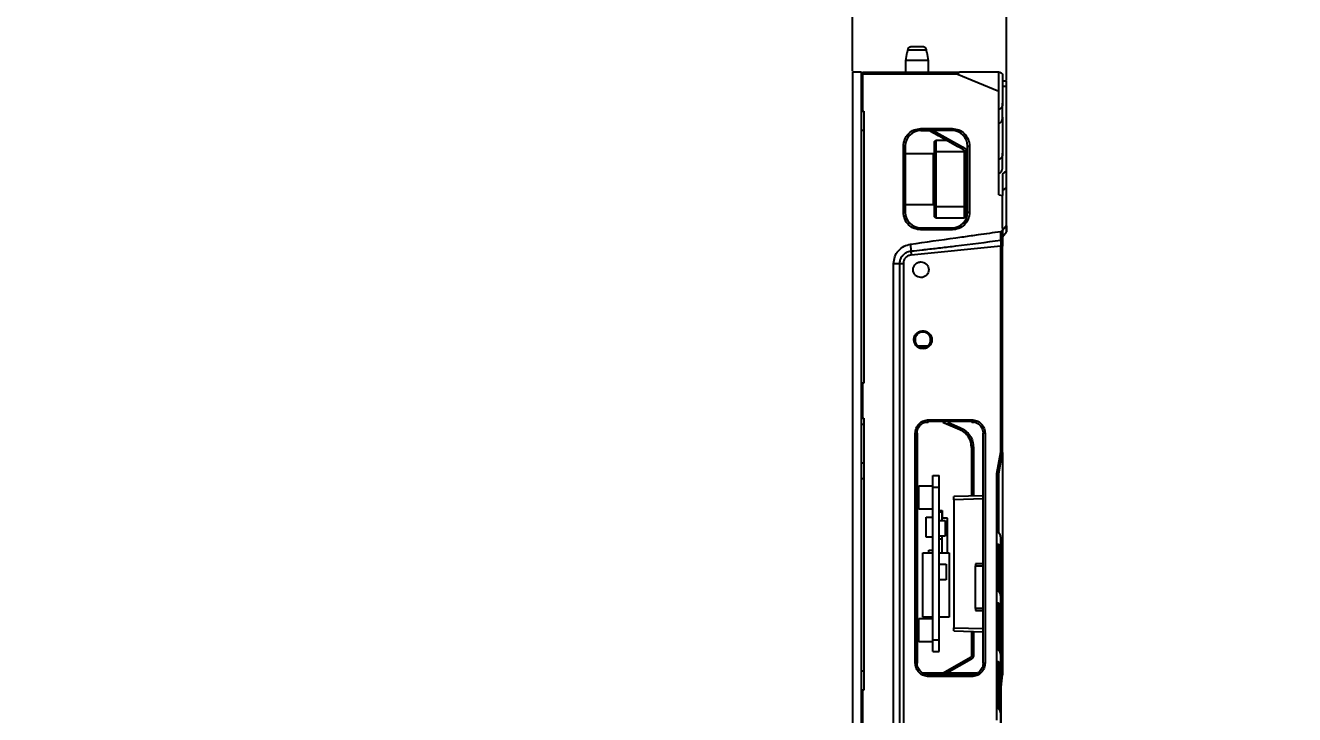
# Model space of a CAD drawing. Header units: millimetres. Extents: x 620 to 19791, y 2539 to 6969.
# Drawn here: x 5232.6 to 5558.6, y 3660.7 to 3837.7 of the extents above; entities that cross this region are included whole.
import ezdxf

# ---------------------------------------------------------------- set-up
doc = ezdxf.new("R2010")
doc.units = ezdxf.units.MM
doc.styles.get("Standard").update_dxf_attribs({"font": 'arial.ttf'})
doc.dimstyles.new('缩小5倍', dxfattribs={"dimtxt": 40, "dimasz": 20, "dimexe": 1, "dimexo": 0.2, "dimgap": 0, "dimtad": 1, "dimtoh": 1, "dimdec": 1, "dimzin": 9, "dimdsep": 46, "dimtxsty": 'Standard', "dimblk": '_FILLED', "dimcen": 0.2, "dimclrd": 256, "dimclre": 256, "dimclrt": 256, "dimadec": 1, "dimazin": 2, "dimtfac": 1, "dimtdec": 1, "dimtofl": 0, "dimtmove": 0, "dimatfit": 3, "dimldrblk": '_FILLED', "dimfxl": 1, "dimtolj": 1, "dimtzin": 0, "dimarcsym": 0})

# ---------------------------------------------------------------- blocks, each defined once
blk = doc.blocks.new('_FILLED')
at = {"color": 0, "linetype": 'ByBlock'}
blk.add_solid([(0, 0), (-1, 0.15), (-1, -0.15)], dxfattribs=at)
blk = doc.blocks.new('*D184')
at = {"lineweight": -2, "transparency": 16777216}
for p, q in [((5080.09, 3825.9), (5080.09, 3853.5)), ((5100.09, 3852.5), (5210.09, 3852.5)), ((5230.09, 3825.9), (5230.09, 3853.5))]:
    blk.add_line(p, q, dxfattribs=at)
at = {"layer": 'Defpoints', "color": 0, "transparency": 16777216}
for p in [(5230.09, 3852.5), (5080.09, 3825.7), (5230.09, 3825.7)]:
    blk.add_point(p, dxfattribs=at)
at = {"lineweight": -2, "transparency": 16777216, "xscale": 20, "yscale": 20, "zscale": 20, "rotation": 180}
blk.add_blockref('_FILLED', (5080.09, 3852.5), dxfattribs=at)
at = {"lineweight": -2, "transparency": 16777216, "xscale": 20, "yscale": 20, "zscale": 20}
blk.add_blockref('_FILLED', (5230.09, 3852.5), dxfattribs=at)
at = {"transparency": 16777216, "insert": (5155.09, 3878.39), "char_height": 40, "attachment_point": 5}
blk.add_mtext('\\A1;150mm [5 7/8"]', dxfattribs=at)
blk = doc.blocks.new('*D202')
at = {"lineweight": -2, "transparency": 16777216}
for p, q in [((5445.02, 3825.9), (5445.02, 3919.15)), ((5484.62, 3823.56), (5484.62, 3919.15)), ((5425.02, 3918.15), (5405.02, 3918.15)), ((5504.62, 3918.15), (5524.62, 3918.15))]:
    blk.add_line(p, q, dxfattribs=at)
at = {"layer": 'Defpoints', "color": 0, "transparency": 16777216}
for p in [(5484.62, 3918.15), (5445.02, 3825.7), (5484.62, 3823.36)]:
    blk.add_point(p, dxfattribs=at)
at = {"lineweight": -2, "transparency": 16777216, "xscale": 20, "yscale": 20, "zscale": 20}
blk.add_blockref('_FILLED', (5445.02, 3918.15), dxfattribs=at)
at = {"lineweight": -2, "transparency": 16777216, "xscale": 20, "yscale": 20, "zscale": 20, "rotation": 180}
blk.add_blockref('_FILLED', (5484.62, 3918.15), dxfattribs=at)
at = {"transparency": 16777216, "insert": (5464.82, 3944.05), "char_height": 40, "attachment_point": 5}
blk.add_mtext('\\A1;39.6mm [1 1/2"]', dxfattribs=at)

msp = doc.modelspace()

# ---------------------------------------------------------------- linework, layer by layer
at = {"color": 7, "linetype": 'Continuous', "lineweight": 25}
for p, q in [((5459.17282, 3831.37178), (5459.05489, 3830.70281)), ((5464.06266, 3831.37178), (5459.17282, 3831.37178)), ((5464.18058, 3830.70281), (5464.06266, 3831.37178)), ((5458.9856, 3830.70281), (5458.64274, 3828.7028)), ((5458.64274, 3828.7028), (5458.64274, 3825.70281)), ((5464.59274, 3828.7028), (5458.64274, 3828.7028)), ((5458.9856, 3830.70281), (5459.05489, 3830.70281)), ((5464.18058, 3830.70281), (5464.24988, 3830.70281)), ((5464.59274, 3828.7028), (5464.24988, 3830.70281)), ((5464.59274, 3825.70281), (5464.59274, 3828.7028)), ((5445.01774, 3825.70281), (5445.01774, 3656.95281)), ((5447.31774, 3825.70281), (5445.01774, 3825.70281)), ((5447.31774, 3656.95281), (5447.31774, 3825.70281)), ((5447.31774, 3824.77282), (5447.61774, 3824.77282)), ((5447.61774, 3825.70281), (5472.49274, 3825.70281)), ((5447.61774, 3825.70281), (5447.61774, 3825.20281)), ((5447.61774, 3825.20281), (5447.61774, 3815.70281)), ((5471.81774, 3825.20281), (5447.61774, 3825.20281)), ((5466.61767, 3825.70281), (5466.60623, 3825.70991)), ((5472.49274, 3825.70281), (5471.81774, 3825.20281)), ((5482.61774, 3820.7028), (5471.81774, 3825.20281)), ((5482.61774, 3825.70281), (5472.49274, 3825.70281)), ((5482.61774, 3820.7028), (5482.61774, 3825.70281)), ((5483.61774, 3824.70281), (5483.61774, 3817.70108)), ((5447.31774, 3822.2728), (5447.61774, 3822.2728)), ((5484.61774, 3823.36372), (5483.61774, 3823.41613)), ((5483.61774, 3823.41613), (5484.61774, 3823.36372)), ((5484.61774, 3800.3603), (5484.61774, 3821.97913)), ((5482.61774, 3816.13141), (5482.61774, 3820.7028)), ((5447.31774, 3816.77282), (5447.61774, 3816.77282)), ((5447.61774, 3815.70281), (5447.91774, 3815.70281)), ((5447.91774, 3815.70281), (5447.91774, 3745.82781)), ((5482.61774, 3812.5952), (5482.61774, 3816.13141)), ((5483.61774, 3814.16489), (5483.61774, 3817.70108)), ((5482.61774, 3803.28941), (5482.61774, 3812.5952)), ((5483.61774, 3814.16489), (5483.61774, 3804.8591)), ((5447.31774, 3810.8278), (5447.91774, 3810.8278)), ((5462.61782, 3811.20281), (5470.61766, 3811.20281)), ((5462.61792, 3810.70281), (5462.61782, 3811.20281)), ((5470.61749, 3810.70281), (5462.61792, 3810.70281)), ((5462.61798, 3810.7028), (5464.83282, 3810.7028)), ((5466.11774, 3807.90281), (5466.41774, 3808.20282)), ((5466.41774, 3808.20282), (5466.41774, 3805.20281)), ((5466.41774, 3808.20282), (5469.2671, 3808.20282)), ((5470.61758, 3810.70281), (5470.61758, 3811.20281)), ((5458.61774, 3806.70294), (5458.11774, 3806.70294)), ((5458.11774, 3789.70282), (5458.11774, 3806.70281)), ((5458.61774, 3806.70306), (5458.61774, 3789.70265)), ((5466.11774, 3805.20281), (5466.11774, 3807.90281)), ((5466.11774, 3805.20281), (5466.41774, 3805.20281)), ((5466.11774, 3791.20281), (5466.11774, 3805.20281)), ((5466.41774, 3805.20281), (5466.41774, 3791.20281)), ((5473.81774, 3805.20281), (5466.41774, 3805.20281)), ((5473.04209, 3806.05778), (5474.11774, 3805.2359)), ((5473.81774, 3805.20281), (5473.81774, 3805.47192)), ((5473.81774, 3791.20281), (5473.81774, 3805.20281)), ((5474.11774, 3805.20281), (5473.81774, 3805.20281)), ((5474.61774, 3805.49332), (5474.11648, 3805.48019)), ((5474.61774, 3789.70264), (5474.61774, 3806.70306)), ((5474.61774, 3806.70306), (5475.11774, 3806.70288)), ((5475.11774, 3806.70288), (5475.11774, 3789.70282)), ((5465.81774, 3804.70282), (5458.61774, 3804.70282)), ((5466.11774, 3804.40281), (5465.81774, 3804.70282)), ((5465.81774, 3791.7028), (5465.81774, 3804.70282)), ((5482.61771, 3799.7532), (5482.61774, 3803.28941)), ((5483.61774, 3801.32289), (5483.61774, 3804.8591)), ((5474.61648, 3798.76733), (5474.61774, 3798.76725)), ((5482.61774, 3794.16972), (5482.61771, 3799.7532)), ((5483.61774, 3799.51115), (5484.61774, 3800.3603)), ((5483.61774, 3799.51115), (5483.61774, 3794.0069)), ((5474.61774, 3795.88836), (5474.61478, 3795.88821)), ((5483.61774, 3795.18626), (5484.61774, 3796.03544)), ((5484.61774, 3786.38772), (5484.61774, 3796.03544)), ((5465.81774, 3791.7028), (5466.11774, 3792.00281)), ((5474.11774, 3794.87529), (5474.14728, 3794.82442)), ((5482.61774, 3794.16972), (5483.61774, 3794.0069)), ((5483.61771, 3785.58118), (5483.61774, 3794.0069)), ((5458.61774, 3789.70265), (5458.11774, 3789.70282)), ((5458.61774, 3791.7028), (5465.81774, 3791.7028)), ((5466.11774, 3791.20281), (5466.41774, 3791.20281)), ((5466.11774, 3788.50281), (5466.11774, 3791.20281)), ((5466.41774, 3791.20281), (5473.81774, 3791.20281)), ((5466.41774, 3791.20281), (5466.41774, 3788.2028)), ((5474.11774, 3791.20281), (5473.81774, 3791.20281)), ((5473.81774, 3788.2028), (5473.81774, 3791.20281)), ((5474.11648, 3790.92543), (5474.61774, 3790.9123)), ((5474.11774, 3790.9254), (5474.11774, 3788.50281)), ((5474.61478, 3790.51742), (5474.61774, 3790.51725)), ((5474.61774, 3789.70273), (5475.11774, 3789.70273)), ((5462.61782, 3785.70281), (5462.61774, 3785.20281)), ((5462.61782, 3785.70281), (5470.61766, 3785.70281)), ((5466.41774, 3788.2028), (5466.11774, 3788.50281)), ((5473.81774, 3788.2028), (5466.41774, 3788.2028)), ((5470.61774, 3785.20281), (5470.61766, 3785.70281)), ((5474.11774, 3788.50281), (5473.81774, 3788.2028)), ((5483.61774, 3785.11844), (5484.61774, 3786.38772)), ((5483.61774, 3785.58118), (5483.61774, 3782.8484)), ((5470.61774, 3785.20281), (5462.61774, 3785.20281)), ((5483.17324, 3782.54299), (5483.16078, 3784.77913)), ((5483.60239, 3783.40678), (5484.61811, 3784.69601)), ((5484.61811, 3784.69601), (5484.6337, 3784.7158)), ((5459.922, 3781.51295), (5460.04784, 3779.74356)), ((5483.1439, 3781.0017), (5460.11423, 3778.70381)), ((5483.1439, 3728.15472), (5483.1439, 3781.0017)), ((5483.61774, 3728.00372), (5483.61774, 3781.00174)), ((5455.61773, 3537.34374), (5455.61774, 3776.56188)), ((5455.61774, 3776.56188), (5457.19628, 3776.5618)), ((5457.19628, 3776.5618), (5458.10893, 3776.56182)), ((5457.19628, 3537.34382), (5457.19628, 3776.5618)), ((5458.10893, 3776.56182), (5458.10893, 3537.34381)), ((5463.11774, 3758.95281), (5463.13342, 3759.25249)), ((5461.83227, 3755.44781), (5464.40459, 3755.44781)), ((5463.13342, 3754.65314), (5463.11774, 3754.95281)), ((5447.31774, 3744.07781), (5447.61774, 3744.07781)), ((5447.61774, 3745.82781), (5447.61774, 3736.82781)), ((5447.91774, 3745.82781), (5447.61774, 3745.82781)), ((5447.31774, 3738.57781), (5447.61774, 3738.57781)), ((5447.61774, 3736.82781), (5447.91774, 3736.82781)), ((5447.91774, 3736.82781), (5447.91774, 3666.95281)), ((5464.64469, 3736.42712), (5464.61794, 3735.95283)), ((5464.6447, 3736.42704), (5475.64095, 3736.42717)), ((5475.61754, 3735.9528), (5475.64094, 3736.42723)), ((5447.31774, 3735.32781), (5447.91774, 3735.32781)), ((5463.76681, 3735.82781), (5464.49546, 3735.82781)), ((5475.61755, 3735.95281), (5464.61795, 3735.95281)), ((5468.25341, 3735.82781), (5472.62261, 3733.91539)), ((5468.62226, 3735.67018), (5472.62262, 3733.92209)), ((5475.74003, 3735.82781), (5476.24536, 3735.82781)), ((5461.16803, 3673.95312), (5461.16794, 3732.95265)), ((5461.61773, 3732.95302), (5461.16802, 3732.95265)), ((5461.61774, 3732.95302), (5461.61774, 3673.95261)), ((5461.61776, 3673.95261), (5461.61775, 3732.95302)), ((5475.36876, 3730.90004), (5475.61774, 3729.34103)), ((5479.11703, 3732.95241), (5478.61772, 3732.95302)), ((5478.61774, 3673.95261), (5478.61774, 3732.95302)), ((5479.11712, 3732.95241), (5479.11721, 3673.95318)), ((5475.61774, 3729.34103), (5475.61774, 3716.82188)), ((5482.14521, 3722.66066), (5483.1439, 3728.15472)), ((5482.59974, 3722.61068), (5483.59974, 3728.11189)), ((5483.61774, 3728.00372), (5483.61774, 3670.95281)), ((5447.31774, 3725.32781), (5447.91774, 3725.32781)), ((5447.31774, 3721.32781), (5447.91774, 3721.32781)), ((5465.66774, 3722.15281), (5467.26774, 3722.15281)), ((5465.66774, 3719.15281), (5465.66774, 3722.15281)), ((5467.26774, 3719.15281), (5467.26774, 3722.15281)), ((5482.1549, 3707.52471), (5482.14521, 3722.66066)), ((5482.61774, 3707.41801), (5482.61774, 3722.50249)), ((5462.06774, 3719.45281), (5465.66774, 3719.45281)), ((5462.06774, 3713.45281), (5462.06774, 3719.45281)), ((5465.66774, 3719.15281), (5467.26774, 3719.15281)), ((5465.66774, 3679.95281), (5465.66774, 3719.15281)), ((5467.26774, 3679.95281), (5467.26774, 3719.15281)), ((5478.61774, 3716.90044), (5471.06774, 3716.70273)), ((5471.06774, 3715.90301), (5471.06774, 3683.00261)), ((5465.66774, 3713.45281), (5462.06774, 3713.45281)), ((5463.96774, 3711.39281), (5465.66774, 3711.39281)), ((5463.96774, 3706.25281), (5463.96774, 3711.39281)), ((5467.26774, 3713.15281), (5468.11774, 3713.15281)), ((5467.26774, 3712.75281), (5467.96774, 3712.75281)), ((5467.26774, 3710.55281), (5468.86774, 3710.55281)), ((5467.96774, 3712.75281), (5467.96774, 3710.55281)), ((5469.46774, 3711.15281), (5467.96774, 3711.15281)), ((5468.11774, 3713.15281), (5468.11774, 3711.15281)), ((5468.86774, 3710.55281), (5468.86774, 3706.55281)), ((5469.46774, 3702.25281), (5469.46774, 3711.15281)), ((5482.15695, 3704.54591), (5482.1549, 3707.52471)), ((5465.66774, 3706.25281), (5463.96774, 3706.25281)), ((5468.86774, 3706.55281), (5467.26774, 3706.55281)), ((5467.96774, 3705.75281), (5467.26774, 3705.75281)), ((5467.96774, 3706.55281), (5467.96774, 3705.75281)), ((5467.96774, 3705.75281), (5467.96774, 3702.25281)), ((5482.15557, 3692.44938), (5482.15695, 3704.54591)), ((5483.11774, 3703.2911), (5483.11774, 3706.26895)), ((5463.07774, 3702.25281), (5465.66774, 3702.25281)), ((5463.07774, 3685.75281), (5463.07774, 3702.25281)), ((5464.66774, 3702.95281), (5465.66774, 3702.95281)), ((5464.66774, 3702.25281), (5464.66774, 3702.95281)), ((5467.26774, 3702.25281), (5469.86774, 3702.25281)), ((5469.86774, 3702.25281), (5469.86774, 3685.75281)), ((5482.61774, 3692.34263), (5482.61774, 3703.70479)), ((5483.08681, 3703.49457), (5483.11774, 3703.2911)), ((5483.10395, 3703.25189), (5483.10489, 3703.37562)), ((5483.11774, 3703.2911), (5483.11774, 3691.19356)), ((5467.26774, 3699.35281), (5469.06774, 3699.35281)), ((5469.06774, 3699.35281), (5469.06774, 3695.35281)), ((5478.61774, 3699.45281), (5476.61774, 3699.45281)), ((5476.61774, 3687.95281), (5476.61774, 3698.95281)), ((5469.06774, 3695.35281), (5467.26774, 3695.35281)), ((5482.15696, 3689.47052), (5482.15557, 3692.44938)), ((5483.11774, 3688.21571), (5483.11774, 3691.19356)), ((5482.15557, 3677.37399), (5482.15696, 3689.47052)), ((5482.61774, 3677.26724), (5482.61774, 3688.6294)), ((5483.08745, 3688.41501), (5483.11774, 3688.21571)), ((5483.10384, 3688.16646), (5483.10512, 3688.29874)), ((5483.11774, 3688.21571), (5483.11774, 3676.11818)), ((5462.06774, 3685.41281), (5465.66774, 3685.41281)), ((5462.06774, 3679.41281), (5462.06774, 3685.41281)), ((5465.66774, 3685.75281), (5463.07774, 3685.75281)), ((5469.86774, 3685.75281), (5467.26774, 3685.75281)), ((5476.61774, 3687.45281), (5478.61774, 3687.45281)), ((5471.06774, 3682.20289), (5478.61774, 3682.00518)), ((5475.61774, 3682.08374), (5475.61774, 3675.83529)), ((5465.66774, 3679.41281), (5462.06774, 3679.41281)), ((5465.66774, 3679.95281), (5467.26774, 3679.95281)), ((5465.66774, 3676.95281), (5465.66774, 3679.95281)), ((5467.26774, 3676.95281), (5467.26774, 3679.95281)), ((5465.66774, 3676.95281), (5467.26774, 3676.95281)), ((5475.36774, 3675.40228), (5468.30219, 3671.32298)), ((5482.15696, 3674.39514), (5482.15557, 3677.37399)), ((5483.11774, 3673.14032), (5483.11774, 3676.11818)), ((5447.91774, 3671.82781), (5447.31774, 3671.82781)), ((5461.1681, 3673.95312), (5461.61775, 3673.95261)), ((5476.98801, 3671.32781), (5463.24092, 3671.32781)), ((5478.61773, 3673.95261), (5479.11712, 3673.95318)), ((5482.15557, 3662.29861), (5482.15696, 3674.39514)), ((5482.61774, 3662.19185), (5482.61774, 3673.55401)), ((5483.08745, 3673.33962), (5483.11774, 3673.14032)), ((5483.10384, 3673.09108), (5483.10512, 3673.22335)), ((5483.11774, 3673.14032), (5483.11774, 3658.06486)), ((5464.61783, 3670.95282), (5464.64448, 3670.4784)), ((5464.61783, 3670.95281), (5475.61764, 3670.95281)), ((5475.64043, 3670.47856), (5464.64449, 3670.47847)), ((5475.64042, 3670.4785), (5475.61764, 3670.95279)), ((5483.11774, 3666.95281), (5483.61774, 3670.95281)), ((5447.61774, 3665.88281), (5447.31774, 3665.88281)), ((5447.61774, 3666.95281), (5447.61774, 3657.55281)), ((5447.91774, 3666.95281), (5447.61774, 3666.95281)), ((5482.15696, 3659.31975), (5482.15557, 3662.29861)), ((5483.11774, 3658.06486), (5483.11774, 3661.04192))]:
    msp.add_line(p, q, dxfattribs=at)
at = {"color": 8, "linetype": 'Continuous', "lineweight": 25}
for p, q in [((5484.61774, 3821.97913), (5483.61774, 3822.03151)), ((5465.77363, 3810.70281), (5473.27124, 3806.49407)), ((5469.49637, 3735.82781), (5472.81004, 3734.37974)), ((5476.10461, 3729.34075), (5476.10462, 3716.83463)), ((5478.61774, 3716.10071), (5471.06774, 3715.90301)), ((5482.91774, 3703.18364), (5482.91774, 3692.06515)), ((5476.61774, 3698.95281), (5478.61774, 3698.95281)), ((5478.61774, 3687.95281), (5476.61774, 3687.95281)), ((5482.91774, 3688.10825), (5482.91774, 3676.98977)), ((5471.06774, 3683.00261), (5478.61774, 3682.80491)), ((5476.10464, 3682.07099), (5476.10464, 3675.83529)), ((5475.60465, 3674.96926), (5469.29747, 3671.32781)), ((5482.91774, 3673.03286), (5482.91774, 3661.91438))]:
    msp.add_line(p, q, dxfattribs=at)
at = {"color": 8, "linetype": 'Continuous', "lineweight": 25, "flags": 128}
msp.add_lwpolyline([(5472.62261, 3733.91539), (5472.62261, 3733.91539), (5472.62261, 3733.91581), (5472.62261, 3733.91707), (5472.62261, 3733.91916), (5472.62262, 3733.9221)], dxfattribs=at)
at = {"color": 7, "linetype": 'Continuous', "lineweight": 25, "flags": 128}
for points in [[(5482.91774, 3688.10825), (5482.95675, 3688.11032), (5482.99428, 3688.11643), (5483.02885, 3688.12636), (5483.05916, 3688.13972), (5483.08403, 3688.15601), (5483.10251, 3688.17459), (5483.11389, 3688.19475), (5483.11774, 3688.21571)], [(5482.91774, 3673.03286), (5482.95675, 3673.03493), (5482.99428, 3673.04104), (5483.02885, 3673.05097), (5483.05916, 3673.06434), (5483.08403, 3673.08062), (5483.10251, 3673.0992), (5483.11389, 3673.11936), (5483.11774, 3673.14032)]]:
    msp.add_lwpolyline(points, dxfattribs=at)
at = {"color": 7, "linetype": 'Continuous', "lineweight": 25}
for centre, radius, start, end in [((5462.61774, 3806.70281), 4, 89.9974178, 179.9964837), ((5470.61774, 3806.70281), 4, 0.0035485, 90.0035428), ((5462.61774, 3789.70281), 4, 180.002186, 270.00117), ((5470.61774, 3789.70281), 4, 269.9988669, 359.9974742), ((5470.61774, 3729.33494), 5, 0, 66.3608275), ((5480.2417, 3677.78762), 5.42636, 206.0773885, 211.2908625)]:
    msp.add_arc(centre, radius, start, end, dxfattribs=at)
for points, knots in [([(5460.20829, 3832.2028), (5460.08336, 3832.19128), (5459.83319, 3832.16821), (5459.50892, 3831.97919), (5459.26781, 3831.7059), (5459.20417, 3831.48207), (5459.17282, 3831.37178)], [0, 0, 0, 0, 0.259321277, 0.519283104, 0.763134147, 1, 1, 1, 1]), ([(5461.59731, 3832.2028), (5461.45308, 3832.2028), (5461.1584, 3832.2028), (5460.75342, 3832.2028), (5460.41353, 3832.2028), (5460.27574, 3832.2028), (5460.20829, 3832.2028)], [0, 0, 0, 0, 0.24471514, 0.499997815, 0.755276202, 1, 1, 1, 1]), ([(5463.02718, 3832.2028), (5462.958, 3832.2028), (5462.8165, 3832.2028), (5462.46534, 3832.2028), (5462.0472, 3832.2028), (5461.74504, 3832.2028), (5461.59731, 3832.2028)], [0, 0, 0, 0, 0.244470671, 0.500001536, 0.755534146, 1, 1, 1, 1]), ([(5464.06266, 3831.37178), (5464.03262, 3831.47869), (5463.97257, 3831.69246), (5463.75328, 3831.95357), (5463.46433, 3832.13494), (5463.20704, 3832.19826), (5463.05937, 3832.20199), (5463.02718, 3832.2028)], [0, 0, 0, 0, 0.229566503, 0.459025253, 0.691715074, 0.932795344, 1, 1, 1, 1]), ([(5482.61774, 3825.70281), (5482.69619, 3825.69744), (5482.84789, 3825.68705), (5483.10898, 3825.58974), (5483.36174, 3825.40147), (5483.57448, 3825.08344), (5483.60253, 3824.83662), (5483.61774, 3824.70281)], [0, 0, 0, 0, 0.1369282853, 0.2647743987, 0.4894425925, 0.7232134371, 1, 1, 1, 1]), ([(5484.61773, 3821.97913), (5484.61787, 3822.16945), (5484.61816, 3822.55794), (5484.61876, 3822.99525), (5484.6182, 3823.30383), (5484.6179, 3823.3435), (5484.61774, 3823.36372)], [0, 0, 0, 0, 0.2353435947, 0.4804022113, 0.7352525165, 1, 1, 1, 1]), ([(5483.61774, 3817.70108), (5483.60609, 3817.51564), (5483.58438, 3817.17), (5483.41231, 3816.69662), (5483.17423, 3816.37476), (5482.94236, 3816.19591), (5482.76907, 3816.13885), (5482.66926, 3816.13394), (5482.61774, 3816.13141)], [0, 0, 0, 0, 0.286632538, 0.534245812, 0.759487662, 0.869904924, 0.932848229, 1, 1, 1, 1]), ([(5482.61774, 3812.5952), (5482.66925, 3812.59773), (5482.76906, 3812.60264), (5482.94235, 3812.65972), (5483.17424, 3812.83854), (5483.41231, 3813.16042), (5483.58438, 3813.6338), (5483.60609, 3813.97945), (5483.61774, 3814.16489)], [0, 0, 0, 0, 0.067143502, 0.130096118, 0.240509507, 0.465750649, 0.713368363, 1, 1, 1, 1]), ([(5458.11774, 3806.70281), (5458.18538, 3807.29248), (5458.32067, 3808.47183), (5459.36131, 3809.95929), (5460.84879, 3810.99991), (5462.02814, 3811.13517), (5462.61782, 3811.20281)], [0, 0, 0, 0, 0.250000426, 0.499999963, 0.750000193, 1, 1, 1, 1]), ([(5464.83282, 3810.7028), (5466.00716, 3810.03775), (5468.76034, 3808.47857), (5471.52419, 3806.93839), (5473.10915, 3806.05516)], [0, 0, 0, 0, 0.426538132, 1, 1, 1, 1]), ([(5470.61766, 3811.20281), (5471.20733, 3811.13518), (5472.38667, 3810.99992), (5473.87414, 3809.95932), (5474.91478, 3808.47188), (5475.05009, 3807.29254), (5475.11774, 3806.70288)], [0, 0, 0, 0, 0.249999622, 0.500000032, 0.750000596, 1, 1, 1, 1]), ([(5473.05291, 3806.08691), (5473.04853, 3806.07753), (5473.03952, 3806.05819), (5473.04121, 3806.05791), (5473.04208, 3806.05776)], [0, 0, 0, 0, 0.485122198, 1, 1, 1, 1]), ([(5474.11774, 3798.20281), (5474.11774, 3799.15642), (5474.11774, 3801.06365), (5474.11774, 3803.46915), (5474.11774, 3805.15206), (5474.11774, 3805.37084), (5474.11774, 3805.48022)], [0, 0, 0, 0, 0.250000478, 0.500000226, 0.750001065, 1, 1, 1, 1]), ([(5474.40629, 3801.5874), (5474.38171, 3801.62974), (5474.28543, 3801.79555), (5474.18931, 3801.96136), (5474.11774, 3802.08483)], [0, 0, 0, 0, 0.255346856, 1, 1, 1, 1]), ([(5483.61774, 3804.8591), (5483.60609, 3804.67365), (5483.58438, 3804.32801), (5483.41231, 3803.85463), (5483.17423, 3803.53277), (5482.94236, 3803.35391), (5482.76907, 3803.29685), (5482.66926, 3803.29194), (5482.61774, 3803.28941)], [0, 0, 0, 0, 0.286636431, 0.534248354, 0.759488975, 0.869905634, 0.932848596, 1, 1, 1, 1]), ([(5482.61771, 3799.7532), (5482.67717, 3799.75822), (5482.80098, 3799.76868), (5482.9781, 3799.85004), (5483.14514, 3799.97827), (5483.36026, 3800.23354), (5483.56935, 3800.68766), (5483.60027, 3801.09355), (5483.61774, 3801.32289)], [0, 0, 0, 0, 0.077560592, 0.16149039, 0.258161526, 0.371518985, 0.644887044, 1, 1, 1, 1]), ([(5484.61774, 3796.03544), (5484.61699, 3796.21221), (5484.61555, 3796.55245), (5484.61888, 3797.2892), (5484.61771, 3798.21578), (5484.61632, 3799.32759), (5484.61725, 3800.00677), (5484.61774, 3800.3603)], [0, 0, 0, 0, 0.131235659, 0.252598739, 0.489447784, 0.734240834, 1, 1, 1, 1]), ([(5474.11774, 3798.20281), (5474.11774, 3797.2492), (5474.11774, 3795.34197), (5474.11774, 3792.93647), (5474.11774, 3791.25356), (5474.11774, 3791.03478), (5474.11774, 3790.9254)], [0, 0, 0, 0, 0.250000478, 0.500000226, 0.750001065, 1, 1, 1, 1]), ([(5462.61774, 3785.20281), (5462.02807, 3785.27045), (5460.84873, 3785.40573), (5459.36129, 3786.44637), (5458.32066, 3787.93381), (5458.18538, 3789.11315), (5458.11774, 3789.70282)], [0, 0, 0, 0, 0.249999532, 0.500000325, 0.749999169, 1, 1, 1, 1]), ([(5475.11774, 3789.70282), (5475.0501, 3789.11315), (5474.91482, 3787.93381), (5473.87418, 3786.44637), (5472.38674, 3785.40573), (5471.20741, 3785.27045), (5470.61774, 3785.20281)], [0, 0, 0, 0, 0.2500008216, 0.4999995826, 0.7500004776, 1, 1, 1, 1]), ([(5483.61771, 3785.58118), (5483.61132, 3785.48651), (5483.59905, 3785.30503), (5483.50945, 3785.05715), (5483.38781, 3784.89145), (5483.26352, 3784.80358), (5483.19422, 3784.78715), (5483.16077, 3784.77922)], [0, 0, 0, 0, 0.286045433, 0.548341367, 0.786212343, 0.896820232, 1, 1, 1, 1]), ([(5484.61607, 3784.69756), (5484.6167, 3784.72508), (5484.61803, 3784.78333), (5484.61731, 3785.34774), (5484.61758, 3786.01052), (5484.61774, 3786.38772)], [0, 0, 0, 0, 0.278328146, 0.589270569, 1, 1, 1, 1]), ([(5484.61774, 3786.21271), (5484.61774, 3786.0973), (5484.61774, 3785.68376), (5484.61774, 3785.2371), (5484.61774, 3784.78456), (5484.61774, 3784.72303), (5484.61774, 3784.69306)], [0, 0, 0, 0, 0.12264037, 0.439444214, 0.726975561, 1, 1, 1, 1]), ([(5459.92198, 3781.51306), (5463.8228, 3782.06012), (5468.38659, 3782.70016), (5474.21695, 3783.51945), (5478.06216, 3784.0628), (5481.24484, 3784.51), (5483.16077, 3784.77922)], [0, 0, 0, 0, 0.503553296, 0.589135096, 0.752664729, 1, 1, 1, 1]), ([(5460.04784, 3779.74356), (5460.04796, 3779.74357), (5460.04914, 3779.74369), (5460.05336, 3779.74411), (5460.06901, 3779.74573), (5460.12897, 3779.75178), (5461.08974, 3779.84991), (5462.36861, 3779.99019), (5464.2361, 3780.19903), (5466.47133, 3780.45463), (5469.03313, 3780.75709), (5474.81509, 3781.45707), (5479.32238, 3782.04266), (5483.17324, 3782.54296)], [0, 0, 0, 0, 0.000015991, 0.000153242, 0.000544982, 0.002044226, 0.00791289, 0.124947186, 0.167715804, 0.249926859, 0.414691508, 0.499933892, 1, 1, 1, 1]), ([(5483.17324, 3782.54299), (5483.16949, 3782.30792), (5483.162, 3781.83758), (5483.14994, 3781.28041), (5483.1439, 3781.0017)], [0, 0, 0, 0, 0.499779777, 1, 1, 1, 1]), ([(5483.61773, 3782.8484), (5483.61183, 3782.81203), (5483.59963, 3782.73691), (5483.49817, 3782.63833), (5483.34996, 3782.56638), (5483.23068, 3782.55059), (5483.17324, 3782.54299)], [0, 0, 0, 0, 0.243400641, 0.502689567, 0.760511315, 1, 1, 1, 1]), ([(5483.61774, 3782.8484), (5483.61774, 3782.56668), (5483.61774, 3782.00272), (5483.61774, 3781.33561), (5483.61774, 3781.00174)], [0, 0, 0, 0, 0.499537879, 1, 1, 1, 1]), ([(5455.61774, 3776.56188), (5455.67602, 3777.13897), (5455.79653, 3778.33215), (5456.76626, 3779.90994), (5458.1938, 3781.08974), (5459.35862, 3781.37507), (5459.92198, 3781.51306)], [0, 0, 0, 0, 0.241826008, 0.500000331, 0.758173552, 1, 1, 1, 1]), ([(5457.19629, 3776.5618), (5457.20797, 3776.77038), (5457.22355, 3777.04841), (5457.31585, 3777.43786), (5457.4851, 3777.97527), (5457.75952, 3778.4032), (5458.00769, 3778.68466), (5458.01684, 3778.69503), (5458.05071, 3778.73298), (5458.31232, 3779.01313), (5458.93737, 3779.49955), (5459.65861, 3779.65803), (5460.04784, 3779.74355)], [0, 0, 0, 0, 0.1340610491, 0.1786974489, 0.2573395495, 0.4964771148, 0.4967586009, 0.4990285392, 0.5053835683, 0.5295176295, 0.74610043, 1, 1, 1, 1]), ([(5460.04784, 3779.74354), (5460.05688, 3779.57744), (5460.07506, 3779.24319), (5460.10112, 3778.88434), (5460.11423, 3778.70381)], [0, 0, 0, 0, 0.496929237, 1, 1, 1, 1]), ([(5483.61774, 3781.00174), (5483.61073, 3781.00174), (5483.5967, 3781.00174), (5483.48831, 3781.00172), (5483.33255, 3781.00171), (5483.20678, 3781.0017), (5483.1439, 3781.0017)], [0, 0, 0, 0, 0.250004797, 0.499982653, 0.749995143, 1, 1, 1, 1]), ([(5460.11423, 3778.70381), (5459.84983, 3778.65634), (5459.31936, 3778.5611), (5458.66108, 3778.06377), (5458.19907, 3777.37419), (5458.139, 3776.8328), (5458.10893, 3776.56182)], [0, 0, 0, 0, 0.248129822, 0.497845813, 0.748652307, 1, 1, 1, 1]), ([(5462.61776, 3772.95293), (5462.35504, 3772.98303), (5461.83181, 3773.04298), (5461.16864, 3773.50423), (5460.72484, 3774.16116), (5460.56619, 3774.94469), (5460.71881, 3775.72883), (5461.15946, 3776.39841), (5461.71555, 3776.76909), (5462.22001, 3776.93123), (5462.48441, 3776.9455), (5462.61771, 3776.95269)], [0, 0, 0, 0, 0.1254412386, 0.2498302942, 0.3736030967, 0.4984128258, 0.6231395781, 0.7475591488, 0.8732437573, 0.9360892358, 1, 1, 1, 1]), ([(5462.61771, 3776.95269), (5462.88043, 3776.92259), (5463.40367, 3776.86264), (5464.06683, 3776.40139), (5464.51063, 3775.74447), (5464.66929, 3774.96093), (5464.51667, 3774.17679), (5464.07602, 3773.5072), (5463.51992, 3773.13653), (5463.01546, 3772.97439), (5462.75107, 3772.96012), (5462.61776, 3772.95293)], [0, 0, 0, 0, 0.1254408469, 0.2498298055, 0.373602651, 0.4984124261, 0.6231391936, 0.7475597453, 0.8732437976, 0.9360891273, 1, 1, 1, 1]), ([(5463.13344, 3754.65327), (5462.83167, 3754.68807), (5462.22998, 3754.75746), (5461.46608, 3755.28623), (5460.95785, 3756.04326), (5460.77343, 3756.94307), (5460.95061, 3757.84597), (5461.4561, 3758.61062), (5462.22363, 3759.14679), (5462.83008, 3759.21716), (5463.13344, 3759.25236)], [0, 0, 0, 0, 0.125437269, 0.25010645, 0.373815443, 0.498728848, 0.623564866, 0.747927267, 0.87390767, 1, 1, 1, 1]), ([(5463.13344, 3759.25236), (5463.43521, 3759.21756), (5464.0369, 3759.14816), (5464.8008, 3758.61939), (5465.30903, 3757.86237), (5465.49344, 3756.96256), (5465.31627, 3756.05966), (5464.81078, 3755.29501), (5464.04325, 3754.75883), (5463.4368, 3754.68846), (5463.13344, 3754.65327)], [0, 0, 0, 0, 0.125437337, 0.250106642, 0.373815529, 0.49872885, 0.623564786, 0.747927152, 0.873907389, 1, 1, 1, 1]), ([(5463.11774, 3758.95281), (5462.95554, 3758.94142), (5462.6519, 3758.92009), (5462.15811, 3758.73415), (5461.7464, 3758.44229), (5461.43747, 3758.06198), (5461.19463, 3757.5994), (5461.06837, 3756.95819), (5461.19125, 3756.31606), (5461.43219, 3755.85161), (5461.74046, 3755.46853), (5462.15316, 3755.17384), (5462.64941, 3754.98588), (5462.95468, 3754.96432), (5463.11774, 3754.95281)], [0, 0, 0, 0, 0.077572234, 0.145216691, 0.250308177, 0.31515848, 0.378330487, 0.49911235, 0.620074587, 0.683339961, 0.748286517, 0.854006281, 0.922021812, 1, 1, 1, 1]), ([(5463.11774, 3754.95281), (5463.27996, 3754.9642), (5463.58367, 3754.98554), (5464.07771, 3755.17163), (5464.48932, 3755.46357), (5464.79812, 3755.84388), (5465.0409, 3756.3063), (5465.1671, 3756.94757), (5465.04417, 3757.58964), (5464.80332, 3758.05395), (5464.49503, 3758.4371), (5464.08227, 3758.73182), (5463.58597, 3758.91975), (5463.28077, 3758.9413), (5463.11774, 3758.95281)], [0, 0, 0, 0, 0.077581528, 0.145252338, 0.25044579, 0.315143054, 0.378330984, 0.499171334, 0.620075499, 0.683325509, 0.748266069, 0.854043728, 0.92203209, 1, 1, 1, 1]), ([(5461.16794, 3732.95265), (5461.22081, 3733.40129), (5461.32801, 3734.31085), (5462.12735, 3735.47121), (5463.28787, 3736.26916), (5464.19649, 3736.37489), (5464.6447, 3736.42704)], [0, 0, 0, 0, 0.2466029657, 0.4999631068, 0.7533415746, 1, 1, 1, 1]), ([(5475.64095, 3736.42717), (5476.08892, 3736.37494), (5476.99733, 3736.26903), (5478.15785, 3735.47128), (5478.95692, 3734.31062), (5479.06421, 3733.40104), (5479.11712, 3732.95241)], [0, 0, 0, 0, 0.246561122, 0.499975893, 0.753373072, 1, 1, 1, 1]), ([(5461.61774, 3732.95302), (5461.63004, 3733.1593), (5461.65388, 3733.55926), (5461.84121, 3734.13661), (5462.1368, 3734.67938), (5462.64901, 3735.2729), (5463.18382, 3735.61561), (5463.62978, 3735.78729), (5464.0007, 3735.90823), (5464.34896, 3735.93339), (5464.61795, 3735.95281)], [0, 0, 0, 0, 0.131311597, 0.254597772, 0.383488433, 0.523400522, 0.751483845, 0.778361857, 0.828816649, 1, 1, 1, 1]), ([(5472.81004, 3734.37974), (5472.78484, 3734.32161), (5472.73443, 3734.20534), (5472.67249, 3734.05699), (5472.6299, 3733.95011), (5472.62505, 3733.93143), (5472.62262, 3733.92209)], [0, 0, 0, 0, 0.2500027912, 0.4999890409, 0.7500157066, 1, 1, 1, 1]), ([(5472.81004, 3734.37974), (5473.28096, 3734.12482), (5474.21863, 3733.61724), (5475.26468, 3732.38866), (5475.97071, 3730.9375), (5476.05984, 3729.87462), (5476.10461, 3729.34075)], [0, 0, 0, 0, 0.251103825, 0.499976506, 0.748849469, 1, 1, 1, 1]), ([(5475.61755, 3735.95281), (5476.01093, 3735.90896), (5476.65079, 3735.83762), (5477.33868, 3735.43282), (5477.92993, 3734.9233), (5478.48388, 3734.12929), (5478.57315, 3733.34478), (5478.61774, 3732.95302)], [0, 0, 0, 0, 0.250203252, 0.406970785, 0.50115542, 0.7508902, 1, 1, 1, 1]), ([(5476.10461, 3729.34075), (5476.0404, 3729.34078), (5475.91199, 3729.34083), (5475.75149, 3729.34089), (5475.63952, 3729.34096), (5475.625, 3729.34101), (5475.61774, 3729.34103)], [0, 0, 0, 0, 0.249997674, 0.499989727, 0.749985088, 1, 1, 1, 1]), ([(5483.1439, 3728.15472), (5483.20713, 3728.14911), (5483.32594, 3728.13856), (5483.46524, 3728.12599), (5483.55651, 3728.11671), (5483.58619, 3728.1134), (5483.59974, 3728.11189)], [0, 0, 0, 0, 0.305429908, 0.573982724, 0.805508821, 1, 1, 1, 1]), ([(5483.61774, 3728.00371), (5483.61771, 3728.02989), (5483.61766, 3728.06868), (5483.6105, 3728.1059), (5483.60326, 3728.10993), (5483.59974, 3728.11189)], [0, 0, 0, 0, 0.515634758, 0.764087119, 1, 1, 1, 1]), ([(5482.14521, 3722.66066), (5482.19561, 3722.65414), (5482.29523, 3722.64126), (5482.43179, 3722.62521), (5482.54335, 3722.61657), (5482.58136, 3722.6126), (5482.59974, 3722.61068)], [0, 0, 0, 0, 0.244945965, 0.484125967, 0.750683464, 1, 1, 1, 1]), ([(5482.61774, 3722.50249), (5482.61739, 3722.5287), (5482.61686, 3722.56759), (5482.61015, 3722.60459), (5482.60313, 3722.60869), (5482.59974, 3722.61068)], [0, 0, 0, 0, 0.51584742, 0.765364119, 1, 1, 1, 1]), ([(5471.06774, 3715.90301), (5471.06774, 3715.96212), (5471.06774, 3716.07617), (5471.06774, 3716.27799), (5471.06774, 3716.47811), (5471.06774, 3716.62888), (5471.06774, 3716.69424), (5471.06774, 3716.69983), (5471.06774, 3716.70273)], [0, 0, 0, 0, 0.14091944, 0.271854454, 0.499990782, 0.728137118, 0.858844339, 1, 1, 1, 1]), ([(5482.61774, 3707.41801), (5482.6168, 3707.44461), (5482.61498, 3707.49659), (5482.59344, 3707.55161), (5482.55159, 3707.58678), (5482.49059, 3707.6052), (5482.4164, 3707.60955), (5482.30655, 3707.59061), (5482.21707, 3707.55173), (5482.1549, 3707.52471)], [0, 0, 0, 0, 0.134076511, 0.262038744, 0.388304088, 0.526978051, 0.642040167, 0.751287505, 1, 1, 1, 1]), ([(5483.11774, 3706.26895), (5483.10794, 3706.40543), (5483.08631, 3706.70681), (5482.91598, 3707.04109), (5482.73024, 3707.2845), (5482.57621, 3707.39488), (5482.38481, 3707.47328), (5482.23355, 3707.50712), (5482.1549, 3707.52471)], [0, 0, 0, 0, 0.257261286, 0.568089853, 0.677197045, 0.770862324, 0.880867047, 1, 1, 1, 1]), ([(5482.74966, 3707.37079), (5482.72182, 3707.41925), (5482.67663, 3707.49792), (5482.59361, 3707.54668), (5482.56173, 3707.56541)], [0, 0, 0, 0, 0.615996284, 1, 1, 1, 1]), ([(5483.11772, 3706.26744), (5483.10835, 3706.4117), (5483.08952, 3706.70177), (5482.97905, 3707.08883), (5482.81548, 3707.28989), (5482.74966, 3707.37079)], [0, 0, 0, 0, 0.371582424, 0.747144136, 1, 1, 1, 1]), ([(5482.38696, 3704.36615), (5482.34503, 3704.40189), (5482.27337, 3704.46297), (5482.19108, 3704.52159), (5482.15694, 3704.54591)], [0, 0, 0, 0, 0.585146917, 1, 1, 1, 1]), ([(5482.38696, 3704.36615), (5482.43384, 3704.33489), (5482.53381, 3704.26823), (5482.6825, 3704.09007), (5482.87073, 3703.73494), (5482.89891, 3703.40448), (5482.91774, 3703.18364)], [0, 0, 0, 0, 0.115368969, 0.245988208, 0.496105801, 1, 1, 1, 1]), ([(5482.61774, 3703.70479), (5482.60704, 3703.83111), (5482.59127, 3704.01738), (5482.49355, 3704.23892), (5482.41973, 3704.32703), (5482.38696, 3704.36615)], [0, 0, 0, 0, 0.539499148, 0.795561335, 1, 1, 1, 1]), ([(5482.91774, 3703.18364), (5482.94395, 3703.18525), (5482.99636, 3703.18848), (5483.06247, 3703.21333), (5483.10872, 3703.24885), (5483.11473, 3703.27702), (5483.11774, 3703.2911)], [0, 0, 0, 0, 0.250003095, 0.500005509, 0.749992766, 1, 1, 1, 1]), ([(5476.61774, 3699.45281), (5476.61774, 3699.44529), (5476.61774, 3699.43026), (5476.61774, 3699.31464), (5476.61774, 3699.14937), (5476.61774, 3699.01833), (5476.61774, 3698.95281)], [0, 0, 0, 0, 0.249988794, 0.499994101, 0.749998091, 1, 1, 1, 1]), ([(5482.61774, 3692.34263), (5482.6168, 3692.36922), (5482.61498, 3692.4212), (5482.59345, 3692.47619), (5482.5516, 3692.51139), (5482.49064, 3692.52981), (5482.4164, 3692.53418), (5482.30675, 3692.51527), (5482.21752, 3692.47638), (5482.15556, 3692.44938)], [0, 0, 0, 0, 0.1341451105, 0.262200541, 0.3885308007, 0.5273301866, 0.6425652612, 0.7518397033, 1, 1, 1, 1]), ([(5483.11774, 3691.19356), (5483.10794, 3691.33007), (5483.08629, 3691.63143), (5482.91604, 3691.96576), (5482.73016, 3692.20906), (5482.57618, 3692.31948), (5482.38506, 3692.39805), (5482.23407, 3692.43182), (5482.15557, 3692.44938)], [0, 0, 0, 0, 0.257381411, 0.568196447, 0.677431801, 0.771190897, 0.881043755, 1, 1, 1, 1]), ([(5482.74973, 3692.29537), (5482.72196, 3692.34372), (5482.67676, 3692.42239), (5482.59374, 3692.47119), (5482.56174, 3692.49001)], [0, 0, 0, 0, 0.614498548, 1, 1, 1, 1]), ([(5483.11772, 3691.19205), (5483.10836, 3691.33627), (5483.08954, 3691.62624), (5482.97908, 3692.01329), (5482.81557, 3692.2144), (5482.74973, 3692.29537)], [0, 0, 0, 0, 0.371495377, 0.746958334, 1, 1, 1, 1]), ([(5476.61774, 3687.95281), (5476.61774, 3687.88729), (5476.61774, 3687.75625), (5476.61774, 3687.59098), (5476.61774, 3687.47536), (5476.61774, 3687.46033), (5476.61774, 3687.45281)], [0, 0, 0, 0, 0.250002026, 0.500006132, 0.750011555, 1, 1, 1, 1]), ([(5482.38696, 3689.29076), (5482.34503, 3689.3265), (5482.27337, 3689.38758), (5482.19108, 3689.4462), (5482.15695, 3689.47052)], [0, 0, 0, 0, 0.585165642, 1, 1, 1, 1]), ([(5482.38696, 3689.29076), (5482.43384, 3689.2595), (5482.53381, 3689.19285), (5482.6825, 3689.01468), (5482.87073, 3688.65955), (5482.89891, 3688.32909), (5482.91774, 3688.10825)], [0, 0, 0, 0, 0.115369084, 0.245988455, 0.496106299, 1, 1, 1, 1]), ([(5482.61774, 3688.6294), (5482.60704, 3688.75572), (5482.59127, 3688.94199), (5482.49355, 3689.16353), (5482.41973, 3689.25164), (5482.38696, 3689.29076)], [0, 0, 0, 0, 0.539499148, 0.795561335, 1, 1, 1, 1]), ([(5471.06774, 3682.20289), (5471.06774, 3682.20581), (5471.06774, 3682.21145), (5471.06774, 3682.27664), (5471.06774, 3682.42752), (5471.06774, 3682.62756), (5471.06774, 3682.82934), (5471.06774, 3682.94339), (5471.06774, 3683.00261)], [0, 0, 0, 0, 0.140919459, 0.271852574, 0.49999894, 0.728135298, 0.858847273, 1, 1, 1, 1]), ([(5475.61774, 3675.83529), (5475.61492, 3675.79499), (5475.60913, 3675.71215), (5475.56068, 3675.59267), (5475.48233, 3675.48145), (5475.40655, 3675.42909), (5475.36774, 3675.40228)], [0, 0, 0, 0, 0.23077748, 0.474353572, 0.730756779, 1, 1, 1, 1]), ([(5476.10464, 3675.83529), (5476.09829, 3675.74816), (5476.08555, 3675.57342), (5475.97838, 3675.33103), (5475.82212, 3675.11677), (5475.67706, 3675.01838), (5475.60465, 3674.96926)], [0, 0, 0, 0, 0.249229217, 0.499843739, 0.750327691, 1, 1, 1, 1]), ([(5476.10464, 3675.83529), (5476.04043, 3675.83529), (5475.91201, 3675.83529), (5475.7515, 3675.83529), (5475.63952, 3675.83529), (5475.625, 3675.83529), (5475.61774, 3675.83529)], [0, 0, 0, 0, 0.250002332, 0.499999176, 0.749991339, 1, 1, 1, 1]), ([(5482.61774, 3677.26724), (5482.6168, 3677.29383), (5482.61498, 3677.34581), (5482.59345, 3677.40081), (5482.5516, 3677.436), (5482.49064, 3677.45442), (5482.4164, 3677.45879), (5482.30675, 3677.43989), (5482.21752, 3677.40099), (5482.15556, 3677.37399)], [0, 0, 0, 0, 0.134143452, 0.262200023, 0.388529448, 0.527328767, 0.64256386, 0.75183825, 1, 1, 1, 1]), ([(5483.11774, 3676.11818), (5483.10794, 3676.25468), (5483.08629, 3676.55604), (5482.91604, 3676.89037), (5482.73016, 3677.13368), (5482.57618, 3677.2441), (5482.38506, 3677.32266), (5482.23407, 3677.35643), (5482.15557, 3677.37399)], [0, 0, 0, 0, 0.257380801, 0.56819596, 0.677431974, 0.771191589, 0.881044154, 1, 1, 1, 1]), ([(5482.74973, 3677.21999), (5482.72196, 3677.26833), (5482.67676, 3677.347), (5482.59374, 3677.3958), (5482.56174, 3677.41462)], [0, 0, 0, 0, 0.614492875, 1, 1, 1, 1]), ([(5483.11772, 3676.11667), (5483.10836, 3676.26088), (5483.08954, 3676.55086), (5482.97908, 3676.9379), (5482.81557, 3677.13902), (5482.74973, 3677.21999)], [0, 0, 0, 0, 0.3714958096, 0.7469568092, 1, 1, 1, 1]), ([(5464.64449, 3670.47847), (5464.19639, 3670.53065), (5463.28789, 3670.63643), (5462.12743, 3671.43429), (5461.32801, 3672.59473), (5461.22087, 3673.50441), (5461.16803, 3673.95312)], [0, 0, 0, 0, 0.246606026, 0.499977332, 0.753355073, 1, 1, 1, 1]), ([(5464.61784, 3670.95281), (5464.3463, 3670.97263), (5463.99439, 3670.99831), (5463.61946, 3671.12189), (5463.17344, 3671.29573), (5462.64148, 3671.63962), (5462.13347, 3672.23153), (5461.84005, 3672.77211), (5461.65372, 3673.34762), (5461.62998, 3673.74683), (5461.61774, 3673.95261)], [0, 0, 0, 0, 0.17279795, 0.223949892, 0.251448473, 0.47876031, 0.617800779, 0.74587178, 0.869007834, 1, 1, 1, 1]), ([(5478.61774, 3673.95261), (5478.60717, 3673.76264), (5478.58444, 3673.35395), (5478.3899, 3672.74721), (5478.06958, 3672.18469), (5477.5448, 3671.60096), (5476.84303, 3671.16508), (5476.12505, 3670.97253), (5475.74594, 3670.9578), (5475.61764, 3670.95281)], [0, 0, 0, 0, 0.120986347, 0.260288745, 0.401762426, 0.531139937, 0.757926848, 0.918074847, 1, 1, 1, 1]), ([(5479.11721, 3673.95318), (5479.06427, 3673.50459), (5478.95695, 3672.59507), (5478.15792, 3671.43445), (5476.99726, 3670.63651), (5476.08862, 3670.53073), (5475.64043, 3670.47856)], [0, 0, 0, 0, 0.246583788, 0.499952015, 0.753352874, 1, 1, 1, 1]), ([(5482.38696, 3674.21537), (5482.34503, 3674.25111), (5482.27337, 3674.31219), (5482.19108, 3674.37082), (5482.15695, 3674.39514)], [0, 0, 0, 0, 0.585162022, 1, 1, 1, 1]), ([(5482.38696, 3674.21537), (5482.43384, 3674.18411), (5482.53381, 3674.11746), (5482.6825, 3673.9393), (5482.87073, 3673.58417), (5482.89891, 3673.2537), (5482.91774, 3673.03286)], [0, 0, 0, 0, 0.115369084, 0.245988455, 0.496106299, 1, 1, 1, 1]), ([(5482.61774, 3673.55401), (5482.60704, 3673.68033), (5482.59127, 3673.8666), (5482.49355, 3674.08815), (5482.41973, 3674.17625), (5482.38696, 3674.21537)], [0, 0, 0, 0, 0.539499054, 0.795562957, 1, 1, 1, 1]), ([(5482.61774, 3662.19185), (5482.6168, 3662.21844), (5482.61498, 3662.27043), (5482.59345, 3662.32542), (5482.5516, 3662.36061), (5482.49064, 3662.37903), (5482.4164, 3662.3834), (5482.30675, 3662.3645), (5482.21752, 3662.32561), (5482.15557, 3662.29861)], [0, 0, 0, 0, 0.1341441845, 0.2622011547, 0.388531076, 0.5273312576, 0.6425669617, 0.7518420303, 1, 1, 1, 1]), ([(5483.11774, 3661.04192), (5483.10775, 3661.1798), (5483.08582, 3661.48245), (5482.9149, 3661.81739), (5482.72823, 3662.0598), (5482.57391, 3662.17018), (5482.38336, 3662.24841), (5482.23336, 3662.28146), (5482.15557, 3662.29861)], [0, 0, 0, 0, 0.259315343, 0.569217206, 0.678741907, 0.772849715, 0.882201258, 1, 1, 1, 1]), ([(5482.74974, 3662.1446), (5482.72196, 3662.19294), (5482.67677, 3662.27161), (5482.59375, 3662.32042), (5482.56174, 3662.33923)], [0, 0, 0, 0, 0.614521027, 1, 1, 1, 1]), ([(5483.11772, 3661.04128), (5483.10836, 3661.1855), (5483.08954, 3661.47548), (5482.97909, 3661.8625), (5482.81557, 3662.06363), (5482.74974, 3662.1446)], [0, 0, 0, 0, 0.371496982, 0.746968983, 1, 1, 1, 1])]:
    msp.add_open_spline(points, degree=3, knots=knots, dxfattribs=at)
at = {"color": 8, "linetype": 'Continuous', "lineweight": 25}
for points, knots in [([(5473.27124, 3806.49407), (5473.25385, 3806.46273), (5473.21954, 3806.40091), (5473.15796, 3806.28824), (5473.09589, 3806.17231), (5473.05972, 3806.102), (5473.05302, 3806.08716), (5473.05291, 3806.08691)], [0, 0, 0, 0, 0.179675952, 0.354355895, 0.674439826, 0.994593565, 1, 1, 1, 1]), ([(5473.27124, 3806.49407), (5473.70385, 3806.24307), (5474.18299, 3805.96507), (5474.51176, 3805.53331), (5474.54368, 3805.49139)], [0, 0, 0, 0, 0.902901518, 1, 1, 1, 1]), ([(5472.62262, 3733.9221), (5473.04685, 3733.69129), (5473.89549, 3733.22958), (5474.84563, 3732.15304), (5475.20017, 3731.30386), (5475.36876, 3730.90004)], [0, 0, 0, 0, 0.343928922, 0.688011815, 1, 1, 1, 1]), ([(5482.15695, 3704.54591), (5482.21992, 3704.53888), (5482.35271, 3704.52406), (5482.54044, 3704.43762), (5482.71734, 3704.30752), (5482.90987, 3704.08201), (5483.05609, 3703.80545), (5483.07815, 3703.58219), (5483.08681, 3703.49457)], [0, 0, 0, 0, 0.107195622, 0.226029094, 0.361378267, 0.516554868, 0.810283328, 1, 1, 1, 1]), ([(5482.15695, 3689.47052), (5482.21993, 3689.46349), (5482.35271, 3689.44867), (5482.54045, 3689.36223), (5482.71733, 3689.23213), (5482.9099, 3689.00663), (5483.05659, 3688.72871), (5483.07869, 3688.50403), (5483.08745, 3688.41501)], [0, 0, 0, 0, 0.106868622, 0.225341084, 0.360279554, 0.514985766, 0.807822314, 1, 1, 1, 1]), ([(5482.15695, 3674.39514), (5482.21993, 3674.38811), (5482.35272, 3674.37329), (5482.54045, 3674.28684), (5482.71733, 3674.15674), (5482.9099, 3673.93124), (5483.05659, 3673.65333), (5483.07869, 3673.42865), (5483.08745, 3673.33962)], [0, 0, 0, 0, 0.106868733, 0.225341712, 0.360279761, 0.514986133, 0.807823748, 1, 1, 1, 1])]:
    msp.add_open_spline(points, degree=3, knots=knots, dxfattribs=at)

# ---------------------------------------------------------------- dimensions: what is measured, and where the dimension line sits
for base, p1, p2, picture, middle in [((5484.61774, 3918.15303), (5445.01774, 3825.70281), (5484.61774, 3823.36372), '*D202', (5464.81774, 3918.15303)), ((5230.09426, 3852.49608), (5080.09426, 3825.70281), (5230.09426, 3825.70281), '*D184', (5155.09426, 3852.49608))]:
    dim = msp.add_linear_dim(base=base, p1=p1, p2=p2, dimstyle='缩小5倍', override={"dimpost": 'mm'})
    dim.commit()
    dim.dimension.update_dxf_attribs({"geometry": picture, "text_midpoint": middle, "dimtype": 160})

doc.saveas('drawing.dxf')
